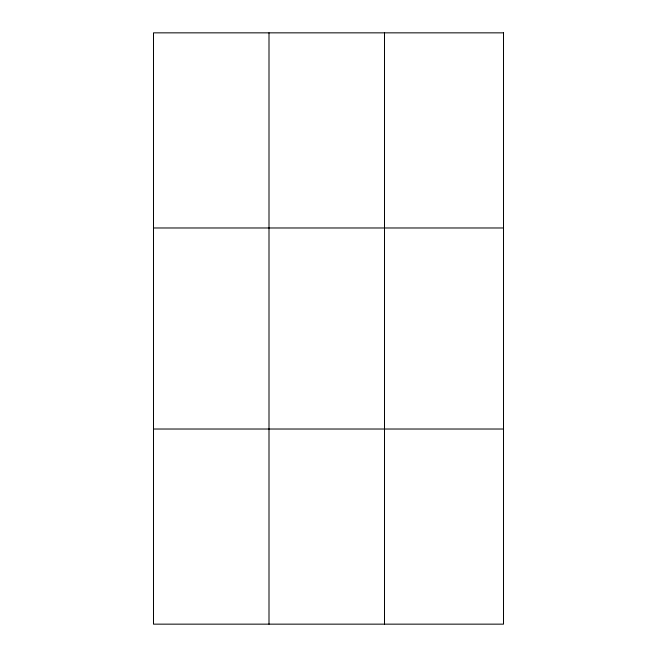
<?xml version="1.0" encoding="UTF-8"?>
<svg xmlns="http://www.w3.org/2000/svg" width="657" height="657" viewBox="0 0 657 657"><rect width="100%" height="100%" fill="white"/><g stroke="black" fill="none" stroke-linecap="round" stroke-linejoin="round"><path stroke-width="0.99" d="M269 32.85L269 624.15M384.501 32.85L384.501 624.15M153.492 227.979L503.508 227.979M153.492 429.021L503.508 429.021M503.508 32.85L503.508 624.15L153.492 624.15L153.492 32.85L503.508 32.85"/></g></svg>
